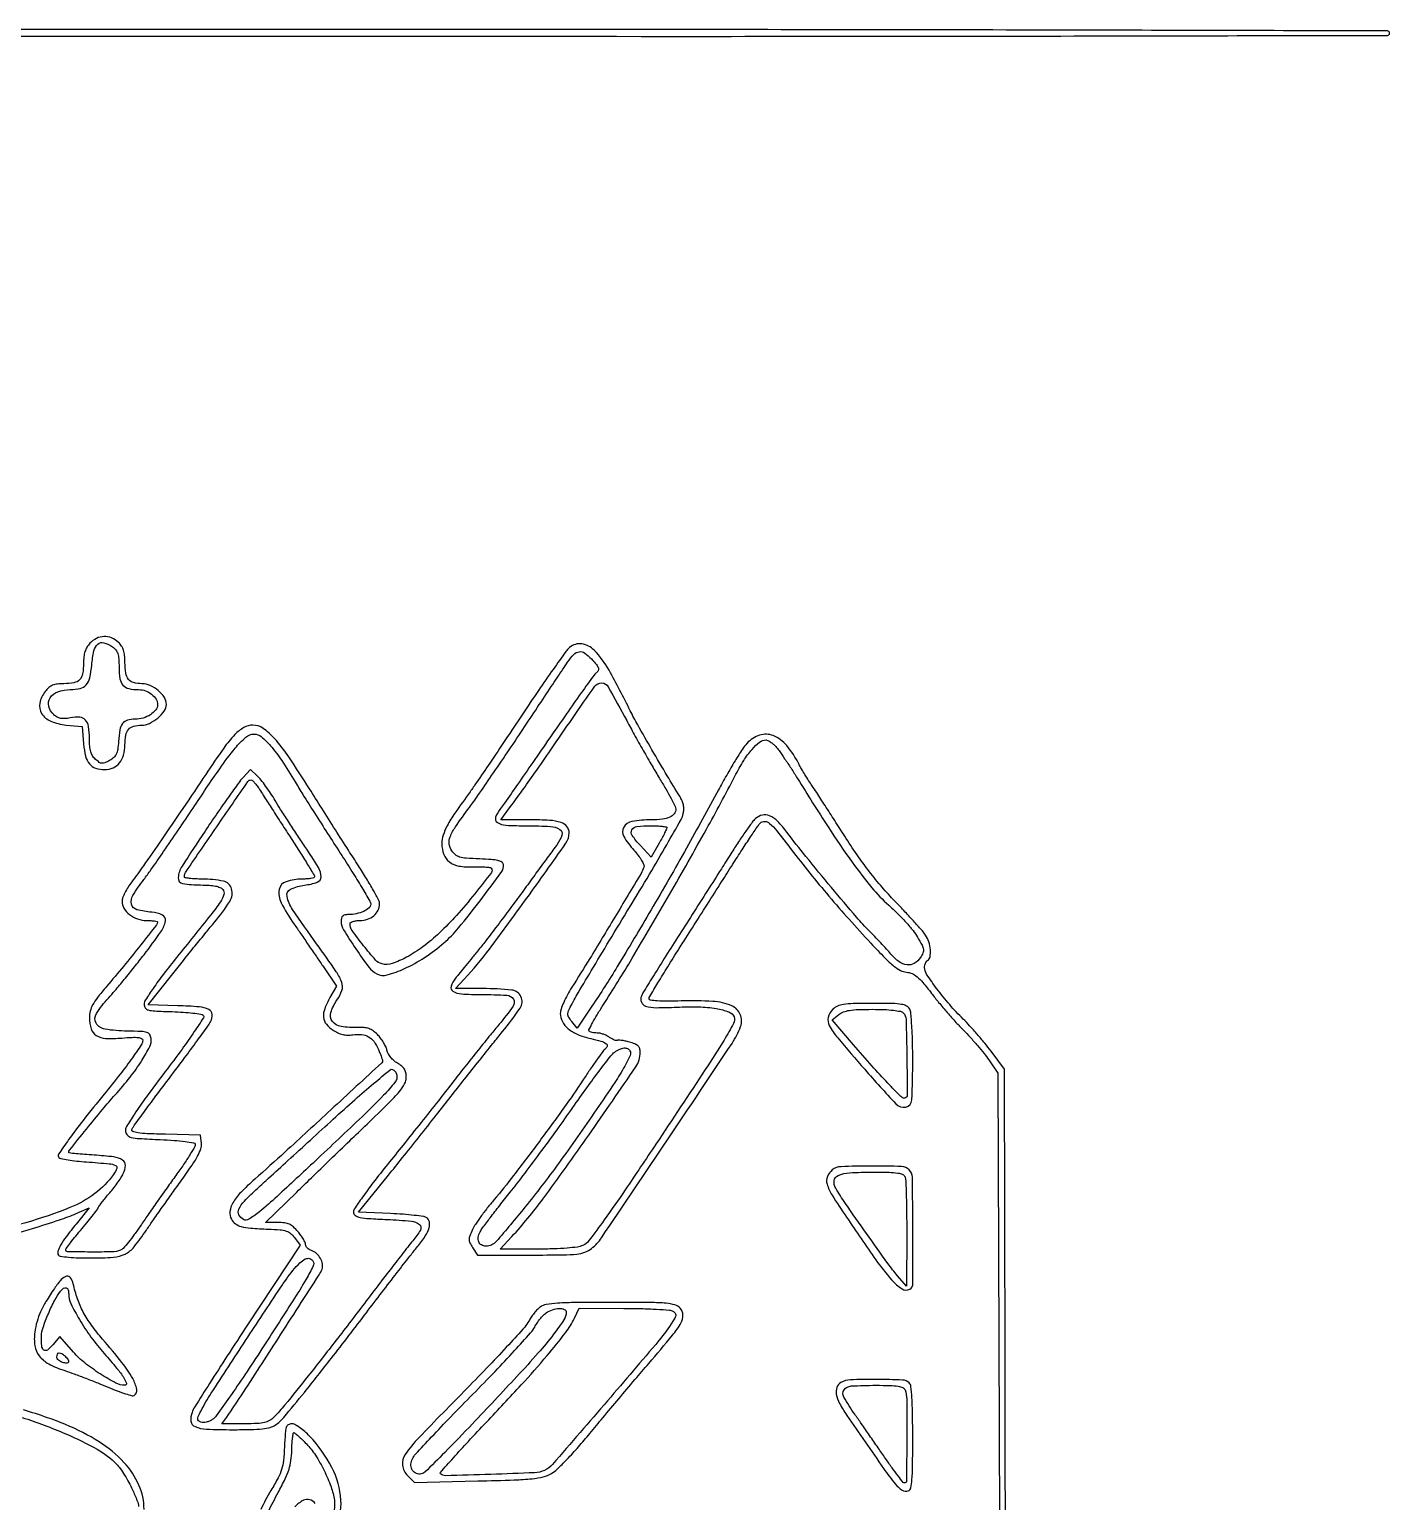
# Model space of a CAD drawing. Extents: x 0 to 1024, y 0 to 1024.
# Drawn here: x 564.7 to 1024, y 526.7 to 1024 of the extents above; entities that cross this region are included whole.
import ezdxf

# ---------------------------------------------------------------- set-up
doc = ezdxf.new("R2010")
doc.units = 0

msp = doc.modelspace()

# ---------------------------------------------------------------- linework, layer by layer
for points in [[(2.329706, 244.513711, 0.000093), (2.248059, 509.875941, -0.000084), (2.156855, 788.948513, -0.00058), (2.293716, 925.636064, -0.000053), (2.505649, 1019.07933, -0.22249), (3.352867, 1020.87789, -0.174469), (5.067172, 1021.498351, -0.000023), (117.988586, 1021.696798, -0.000443), (267.779424, 1021.820366, -0.000108), (514.354811, 1021.751946, 0.000093), (779.596796, 1021.670297, 0.00052), (921.871356, 1021.800978, 0.000027), (1023.256518, 1022.004976, 0.413609), (1024.000003, 1022.75, 0.413467), (1023.256725, 1023.495172, 0.000027), (921.35, 1023.74939, 0.000517), (778.383494, 1023.950484, 0.000093), (512, 1024), (0, 1024), (0, 512, 0.000093), (0.049516, 245.616506, 0.000517)], [(894.373475, 501.834957, -0.000412), (894.25084, 535.698205, -0.000282), (894.164901, 574.150916), (894, 672.801832), (889.43349, 678.876632, 0.010668), (887.333151, 681.549998, 0.006821), (884.78525, 684.569406, 0.006853), (882.206356, 687.461262, 0.012692), (880.02224, 689.725716, -0.019783), (875.473212, 694.577909, -0.018046), (871.174049, 699.921438, -0.013711), (867.698042, 704.852682, -0.147706), (867, 707.164071, -0.052599), (867.074155, 707.867035, -0.04861), (867.29375, 708.558882, -0.051984), (867.616803, 709.138648, -0.101593), (868, 709.5, 0.215047), (868.830908, 710.731424, 0.061306), (868.943038, 713.091316, 0.056485), (868.435718, 715.760443, 0.071409), (867.359407, 718.027494, 0.033198), (866.261425, 719.465232, 0.004092), (863.636612, 722.417451, 0.004823), (860.452329, 725.872849, 0.003969), (856.989875, 729.5, -0.015046), (852.638287, 734.265594, -0.013205), (848.381263, 739.492131, -0.012515), (844.185298, 745.221886, -0.010478), (840.017121, 751.5, 0.001052), (836.659386, 756.770386, 0.001161), (833.387466, 761.85625, 0.001078), (830.573447, 766.187602, 0.005943), (829.024508, 768.5, -0.008025), (827.850929, 770.267899, -0.005786), (826.596558, 772.275722, -0.005845), (825.44796, 774.213115, -0.012598), (824.619156, 775.736502, 0.053799), (820.443921, 782.101424, 0.125424), (815.88149, 785.450321, 0.175987), (811.30347, 785.611723, 0.130098), (807.006393, 782.845856, 0.041041), (805.498471, 780.895326, 0.006986), (802.993351, 776.91821, 0.007584), (800.18027, 772.149497, 0.006692), (797.390445, 767.095856, -0.005289), (786.625087, 747.464846, -0.004241), (774.635564, 726.55682, -0.004272), (763.252712, 707.467434, -0.011311), (754.689979, 694.074649), (749.7024, 686.649297), (747.873405, 688.908011, -0.031159), (746.830364, 690.374117, -0.143251), (746.55358, 691.368419, -0.10281), (746.809725, 692.524893, -0.01222), (747.951792, 694.905504, -0.015953), (749.352661, 697.447693, -0.000724), (754.442857, 705.99749, -0.00121), (760.523412, 716.121444, -0.000866), (767.370584, 727.415257, 0.002686), (774.127194, 738.651732, 0.003962), (779.926575, 748.593259, 0.001864), (784.758649, 757.10289, 0.074261), (785.523894, 759.108789, 0.049939), (785.697081, 760.589808, 0.05443), (785.563805, 762.032185, 0.051621), (785.111151, 763.47481, 0.038125), (784.332898, 764.957349, -0.005865), (780.095704, 771.90125, -0.003028), (774.951215, 780.679424, -0.002689), (770.156881, 789.078815, -0.013347), (767.614425, 793.884722, 0.011952), (760.445476, 807.527873, 0.064081), (755.468933, 814.272278, 0.16721), (751.277159, 816.432015, 0.215138), (747.157456, 815.25, 0.06131), (745.869203, 813.853504, 0.002149), (741.594952, 807.845312, 0.003967), (736.623488, 800.672934, 0.002761), (731.119814, 792.5, -0.000891), (725.504138, 784.093052, -0.001068), (720.186892, 776.2, -0.000915), (715.679487, 769.566026, -0.00709), (713.52376, 766.5, 0.005658), (708.43854, 759.311291, 0.026625), (705.791041, 755.003892, 0.047446), (704.445991, 751.849449, 0.077211), (704, 748.978533, 0.089919), (704.661643, 745.329182, 0.141735), (706.550374, 742.794036, 0.119887), (709.76998, 741.393692, 0.054533), (714.381804, 741.104295, -0.011566), (716.571018, 741.155002, -0.016248), (718.524139, 741.091569, -0.012484), (720.117657, 740.947882, -0.169214), (720.635871, 740.697462, -0.375341), (720.734195, 739.237806, -0.005697), (715.096465, 732.007678, -0.014172), (708.956238, 724.747421, -0.021448), (703.177492, 718.82645, -0.027357), (697.620556, 714.146253, -0.0372), (692.106615, 710.605006, -0.0422), (687.23065, 708.4731, -0.144426), (683.809794, 708.332891, -0.150538), (681.635198, 709.65045, -0.014075), (677.557956, 714.500171, -0.013889), (673.755476, 719.573796, -0.15507), (673, 721.95114, -0.264161), (673.229225, 722.354739, -0.058542), (673.982597, 722.691898, -0.046293), (675.063462, 722.923779, -0.029711), (676.345012, 723, 0.081903), (678.896147, 723.420711, 0.093063), (681.053193, 724.634283, 0.101536), (682.489243, 726.44557, 0.118267), (682.994427, 728.578741, 0.119141), (682.696991, 729.793828, 0.007019), (680.892354, 733.16688, 0.010277), (678.582812, 737.146333, 0.007373), (675.846261, 741.5, -0.001609), (672.445481, 746.774475, -0.000737), (668.041987, 753.675, -0.00073), (663.427527, 760.953133, -0.001008), (659.308545, 767.5, 0.008418), (652.303237, 778.276837, 0.033603), (647.473613, 784.494408, 0.058399), (643.633798, 787.90684, 0.15366), (640.160708, 789, 0.131184), (637.157162, 788.198169, 0.071711), (634.136629, 785.829954, 0.036793), (630.334857, 781.215481, 0.007273), (624.271076, 772.371718, -0.00178), (616.580463, 760.886769, -0.002228), (609.360486, 750.289355, -0.002283), (603.217624, 741.445433, -0.009084), (599.32622, 736.106198, 0.021637), (598.053056, 734.263916, 0.023289), (596.977077, 732.362147, 0.023645), (596.212621, 730.65502, 0.093709), (596, 729.530512, 0.136256), (596.66299, 727.142791, 0.091078), (598.551494, 725.004048, 0.082757), (601.272633, 723.515143, 0.084078), (604.314451, 723, -0.014108), (605.727383, 722.960125, -0.023156), (606.91737, 722.837444, -0.01951), (607.826818, 722.664376, -0.349167), (608, 722.446618, -0.168047), (607.693599, 721.560709, -0.000986), (602.231893, 714.637534, -0.004469), (596.488264, 707.518129, -0.004911), (590.793655, 700.724323, 0.009991), (587.692661, 696.947465, 0.041789), (586.072743, 694.496038, 0.066118), (585.272149, 692.421841, 0.059148), (585, 690.129311, 0.076074), (585.574078, 686.378019, 0.179594), (587.280667, 684.17507, 0.128741), (590.472631, 683.186944, 0.031955), (595.989937, 683.295937, -0.008207), (599.458039, 683.529436, -0.037012), (601.486773, 683.482403, -0.077637), (602.619854, 683.190503, -0.29942), (603, 682.612612, -0.147605), (602.510683, 680.991202, -0.00835), (599.506479, 676.627048, -0.011029), (595.393709, 671.122078, -0.00544), (589.938618, 664.300976, 0.004536), (582.836636, 655.453425, 0.012077), (577.980155, 648.973572, 0.007759), (574.582554, 644.044356, 0.357503), (574.695431, 642.904569, 0.151249), (575.357084, 642.555741, 0.00779), (577.767554, 642.143523, 0.011804), (580.692795, 641.76053, 0.008246), (584.006276, 641.461218, -0.003516), (591.718515, 640.838044, -0.085844), (593.789826, 640.289407, -0.38842), (594.223069, 639.26364, -0.069838), (593.174884, 637.254127, -0.077327), (586.817651, 630.757899, -0.065028), (578.414031, 626.035272, -0.025499), (563.570985, 620.932404, -0.002404), (526.5, 610.459468, 0.007352)], [(553.678428, 615.414462, 0.004773), (565.783797, 618.984027, 0.00572), (574.912309, 621.885335, 0.02145), (580.534885, 624.014954), (584.946414, 625.905956), (580.515074, 620.465466, 0.008612), (577.12535, 616.154235, 0.032311), (575.226787, 613.28454, 0.054158), (574.349777, 611.275899, 0.217599), (574.512773, 609.979333, 0.227362), (575.12071, 609.589579, 0.008186), (577.941916, 609.287679, 0.013606), (581.376692, 609.070917, 0.008954), (585.336511, 609, 0.016714), (593.102329, 609.259671, 0.098383), (597.018322, 610.313937, 0.108223), (600.057628, 612.745319, 0.022188), (604.165869, 618.308368, -0.004028), (606.269939, 621.385339, -0.001492), (609.279999, 625.684578, -0.001479), (612.592183, 630.356013, -0.001783), (615.732401, 634.724238, 0.006776), (619.408267, 639.946841, 0.02517), (621.509153, 643.377975, 0.040402), (622.609149, 645.852288, 0.113472), (622.818908, 647.724238), (622.5, 650.5), (610.655503, 650.782553, -0.004373), (604.535629, 650.982116, -0.025213), (601.310793, 651.278857, -0.056586), (599.630154, 651.717363, -0.413666), (599.324942, 652.404403, -0.065152), (599.830116, 653.336798, -0.001059), (603.338655, 658.161363, -0.002744), (607.466927, 663.748281, -0.001816), (612.266946, 670.12185, 0.001919), (617.116844, 676.564424, 0.002676), (621.403197, 682.368633, 0.001626), (624.968556, 687.284486, 0.034613), (625.9169, 688.813922, 0.137313), (626.454416, 691.300121, 0.270772), (625.369226, 692.924887, 0.093809), (622.057205, 693.827281, 0.012631), (614.820829, 694.216058), (604.830207, 694.5), (613.130422, 705, -0.001619), (616.731639, 709.525435, -0.001245), (620.691699, 714.443712, -0.001259), (624.417684, 719.024133, -0.002998), (627.215318, 722.404125, 0.032764), (632.386292, 729.468048, 0.214027), (633.005095, 733.714564, 0.279428), (630.262384, 736.263776, 0.051017), (623.065741, 737, -0.011612), (620.743417, 737.053942, -0.019387), (618.795824, 737.220312, -0.0142), (617.279629, 737.453161, -0.38027), (617.047702, 737.75, -0.134627), (617.687635, 739.611226, -0.000805), (627.996345, 754.665952, -0.000506), (638.531278, 769.964868, -0.246505), (639.55076, 770.5, -0.187557), (640.017384, 770.31858, -0.024207), (640.785537, 769.543294, -0.025545), (641.63916, 768.490483, -0.018729), (642.479331, 767.24313, 0.00351), (643.711157, 765.288464, 0.000474), (646.329866, 761.205576, 0.000546), (649.443168, 756.373282, 0.00046), (652.75, 751.263235, -0.002583), (655.91224, 746.330854, -0.004041), (658.576563, 742.05138, -0.001194), (660.847342, 738.31744, -0.136844), (661, 737.770105, -0.328141), (660.778819, 737.469373, -0.028838), (659.805688, 737.226218, -0.028984), (658.492758, 737.055579, -0.017825), (656.934259, 737, 0.079296), (651.395094, 736.115969, 0.273467), (649.090654, 733.490614, 0.167735), (649.749125, 729.008402, 0.031794), (654.071145, 721.82765, -0.000728), (656.349823, 718.524768, -0.000451), (659.016481, 714.639958, -0.000452), (661.642082, 710.800108, -0.000817), (663.785152, 707.648804), (668.428014, 700.797607), (666.214007, 696.950686, 0.041345), (664.444347, 693.187674, 0.113164), (664.061193, 690.292479, 0.144711), (664.99806, 687.955147, 0.085996), (667.25, 685.937489, 0.035212), (668.919351, 685.050043, 0.048146), (670.533593, 684.51151, 0.0502), (672.166543, 684.305541, 0.043479), (673.890587, 684.412131, -0.060952), (676.883323, 684.492642, -0.106306), (679.239454, 683.746536, -0.105401), (681.0938, 682.091989, -0.059187), (682.584658, 679.451627, -0.004591), (683.126868, 678.11969, -0.006455), (683.584243, 676.920981, -0.003985), (683.946698, 675.908035, -0.084111), (684, 675.593421, -0.20891), (683.724522, 674.962875, -0.000094), (666.502717, 659.021209, -0.001484), (651.074193, 644.82969, -0.004944), (640.820867, 635.638966, 0.01959), (636.081254, 631.133378, 0.061223), (633.426129, 627.635195, 0.102486), (632.451304, 624.719797, 0.153648), (632.945125, 622.102535, 0.112462), (634.279233, 620.567184, 0.092452), (636.241896, 619.626231, 0.047448), (639.460785, 619.080812, 0.009042), (645.397195, 618.754332, -0.010633), (649.354739, 618.524045, -0.05795), (651.456533, 618.108571, -0.096144), (652.888172, 617.321571, -0.059173), (654.214992, 615.920711), (656.135594, 613.341421), (638.393044, 586.420711, 0.001798), (631.520941, 575.911656, 0.002644), (625.56444, 566.623695, 0.001236), (620.555136, 558.677676, 0.049282), (619.636269, 556.830167, 0.124927), (619.291773, 553.834068, 0.26496), (620.662627, 552.03865, 0.090237), (624.483383, 551.181488, 0.010176), (633.399938, 551, 0.00582), (639.551222, 551.071607, 0.02107), (643.456976, 551.327469, 0.032941), (646.082222, 551.787324, 0.093205), (647.770045, 552.551487, 0.065308), (650.627705, 555.168364, 0.004516), (657.598964, 563.616844, 0.005429), (666.667423, 575.063257, 0.002344), (678.511379, 590.5, -0.000899), (683.771043, 597.396303, -0.000988), (688.893104, 604.059868, -0.00092), (693.293191, 609.739186, -0.005), (695.714312, 612.788914, 0.02345), (698.402389, 616.444046, 0.072563), (699.710568, 619.20596, 0.13356), (699.775504, 621.23923, 0.193036), (698.75, 622.690983, 0.111136), (697.825754, 623.031558, 0.005901), (694.690657, 623.409226, 0.009033), (690.919829, 623.749595, 0.006437), (686.68628, 624), (675.872561, 624.5), (685.989181, 637, 0.00151), (690.648977, 642.793278, 0.00082), (696.34328, 649.940625, 0.000816), (702.112952, 657.231394, 0.001293), (707.03086, 663.5, -0.0012), (711.691673, 669.443179, -0.001006), (716.662532, 675.724456, -0.001014), (721.228095, 681.445933, -0.002793), (724.477959, 685.455594, 0.02393), (730.405417, 693.43591, 0.260001), (730.723036, 697.288162, 0.267188), (727.621899, 699.512146, 0.024997), (717.869575, 700), (708.607666, 700), (711.607744, 703.25, 0.024615), (720.044665, 713.343995, 0.006229), (732.724016, 730.569338, 0.002131), (745.885954, 749.091076, 0.154604), (747, 752.607867, 0.172969), (746.240862, 754.73665, 0.143657), (744.245722, 756.102589, 0.065475), (740.419223, 756.815568, 0.013364), (733.519935, 757), (723.908387, 757), (727.204193, 761.460778, 0.003929), (730.98633, 766.66486, 0.002455), (735.337492, 772.815533, 0.001853), (740.78075, 780.652337, 0.000771), (748.07344, 791.270344, -0.005323), (755.663711, 802.108863, -0.25254), (757.988545, 803.244769, -0.260038), (760.173103, 801.908226, -0.005611), (766.41334, 790.531709, 0.003938), (768.951395, 785.86765, 0.002509), (771.973702, 780.480335, 0.00252), (774.991057, 775.226413, 0.004685), (777.499247, 771.001241, -0.00575), (779.606745, 767.433767, -0.00826), (781.384154, 764.222905, -0.004904), (782.801292, 761.495815, -0.117901), (783, 760.66484, -0.160651), (782.462859, 759.036225, -0.129797), (781.018159, 757.878703, -0.077617), (778.50123, 757.202646, -0.026878), (774.734259, 757, 0.040142), (768.195605, 756.474204, 0.226415), (765.395029, 754.53427, 0.268228), (765.408897, 751.416703, 0.052809), (768.857195, 746.727657, -0.021451), (770.329466, 744.968006, -0.030928), (771.461738, 743.284148, -0.032817), (772.181549, 741.847709, -0.182168), (772.214235, 741, -0.054182), (771.261854, 738.923935, -0.00048), (762.382078, 724.087344, -0.001885), (753.945859, 710.141982, -0.005241), (747.880078, 700.430282, 0.018433), (746.394849, 697.906527, 0.019901), (745.139773, 695.342859, 0.019866), (744.243598, 693.071082, 0.084202), (744, 691.634827, 0.122924), (744.694677, 688.85189, 0.097685), (746.658019, 686.443734, 0.07597), (749.877037, 684.512399, 0.042323), (754.25, 683.139735, -0.016403), (757.735958, 682.240834, -0.088314), (759.482807, 681.372444, -0.31118), (759.787542, 680.482549, -0.188119), (759.089427, 679.555269, 0.096488), (758.540382, 679.047914, 0.003094), (756.761263, 676.588605, 0.005869), (754.70648, 673.638286, 0.004029), (752.442438, 670.246252, -0.009931), (745.981977, 660.810186, -0.004464), (737.143888, 648.666688, -0.004402), (728.227854, 636.861825, -0.011962), (721.641196, 628.710017, 0.009965), (719.357228, 625.906294, 0.009706), (717.166108, 622.989365, 0.009647), (715.341128, 620.3533, 0.035336), (714.340203, 618.587224, 0.017105), (713.418162, 616.470212, 0.095557), (713.190362, 615.259774, 0.114782), (713.451985, 614.157718, 0.029607), (714.367412, 612.562011), (716.046106, 610), (733.888194, 610, 0.002388), (744.974828, 610.052955, 0.02438), (749.561564, 610.320675, 0.061424), (752.297995, 610.960656, 0.078682), (754.553506, 612.220748, 0.077831), (757.919617, 615.841778, 0.00061), (780.157491, 648.885687, 0.00079), (801.980943, 681.510732, 0.058478), (804.876104, 687.193984, 0.190483), (804.785739, 691.277887, 0.193686), (801.927511, 694.160133, 0.087184), (795.510746, 695.683025, 0.022482), (784.829975, 695.833995, -0.006399), (780.058696, 695.747978, -0.018032), (776.724653, 695.850802, -0.017145), (774.412064, 696.085587, -0.375403), (773.998768, 696.559593, -0.133714), (774.203797, 697.30912, -0.001409), (776.982499, 701.990425, -0.004366), (780.262278, 707.373276, -0.002809), (784.154421, 713.559593, 0.000144), (788.620567, 720.575004, 0.000101), (793.653572, 728.48938, 0.000101), (798.475674, 736.078879, 0.000211), (802.232557, 742, -0.002515), (805.367764, 746.891343, -0.003483), (808.231611, 751.243516, -0.002184), (810.679515, 754.873319, -0.043145), (811.527948, 755.914097, -0.220771), (813.009628, 756.482069, -0.160364), (814.668624, 755.80683, -0.048407), (817.097307, 753.299648, -0.005402), (821.991613, 747.018767, 0.006446), (828.25392, 739.016864, 0.00655), (834.687922, 731.221794, 0.006376), (841.487273, 723.40479, 0.005444), (848.847752, 715.336049, 0.00634), (853.620542, 710.345462, 0.02811), (856.621853, 707.611499, 0.049617), (858.874747, 706.124309, 0.1018), (860.897737, 705.539511, -0.082916), (862.756979, 705.076715, -0.073578), (864.451597, 704.022981, -0.043435), (866.409904, 702.046525, -0.010141), (869.32404, 698.395983, 0.009351), (871.743678, 695.355061, 0.005976), (874.663013, 691.908472, 0.006003), (877.606151, 688.59796, 0.011133), (880.085476, 685.994561, -0.010662), (882.411795, 683.556426, -0.008008), (884.869857, 680.77967, -0.008104), (887.099119, 678.09163, -0.018382), (888.674717, 675.972783), (891.78204, 671.456443), (892.49099, 459.884558, -0.000345)], [(603.440861, 524.083435, 0.108561), (601.734012, 532.264487, 0.08124), (596.641479, 539.968532, 0.066489), (588.281127, 546.894067, 0.0412), (576.934451, 552.753337, 0.01557), (570.8934, 555.049156, 0.00682), (562.757266, 557.730962, 0.003796)], [(562.293998, 555.128015, -0.020694), (577.064243, 549.586783, -0.027628), (587.612736, 544.419043, -0.074444), (594.193464, 539.318098, -0.037172), (595.410402, 537.839046, -0.014592), (596.869441, 535.636129, -0.014349), (598.315, 533.152537, -0.017366), (599.520862, 530.741063, -0.010625), (601.142845, 526.98573, -0.075431), (601.605191, 525.062187, -0.085898)], [(668.137441, 517.783444, 0.129384), (669.932699, 527.211576, 0.101431), (666.867177, 538.230359, 0.072036), (659.421417, 548.718786, 0.023188), (657.708381, 550.357622, 0.027087), (655.934168, 551.742393, 0.027634), (654.332678, 552.731605, 0.125164), (653.277302, 553, 0.14817), (652.150993, 552.658736, 0.171795), (651.483127, 551.765693, 0.05815), (651.122578, 549.846366, 0.005947), (650.855885, 545.223414, -0.014959), (650.504675, 540.589583, -0.048617), (649.885075, 537.575146, -0.047205), (648.685221, 534.690837, -0.013514), (646.295156, 530.473414, 0.027001), (642.864275, 524.019759, 0.074869)], [(645.379135, 523.261951, -0.009922), (648.728694, 529.779084, 0.010756), (651.104577, 534.420798, 0.03481), (652.39454, 537.631954, 0.044518), (653.056002, 540.543261, 0.02787), (653.330937, 544.029084, -0.008838), (653.424073, 546.3184, -0.014601), (653.593246, 548.246043, -0.008257), (653.801917, 549.802761, -0.370998), (654.031152, 550, -0.1776), (654.380246, 549.871963, -0.006044), (655.501126, 548.898438, -0.010705), (656.805063, 547.686969, -0.007189), (658.24479, 546.25, -0.050378), (661.285363, 542.422423, -0.027691), (664.236417, 537.211288, -0.02772), (666.57557, 531.747001, -0.053982), (667.707144, 527.146735, -0.07168), (667.675427, 523.904361, -0.041034)], [(661.230423, 526.067944, 0.153475), (659.346463, 527.355663, 0.199173), (657.285124, 527.152594, 0.075797), (654.400194, 524.9925, 0.024406)]]:
    msp.add_lwpolyline(points, format="xyb")
for points in [[(585.174314, 816.685549, 0.053823), (584.170841, 815.356315, 0.057469), (583.500179, 813.871658, 0.049814), (583.122226, 812.097827, 0.027604), (583, 809.885549, -0.041738), (582.704106, 806.347051, -0.150993), (581.699066, 804.351604, -0.156546), (579.768731, 803.312228, -0.045871), (576.37258, 803, 0.027723), (574.138309, 802.876023, 0.071436), (572.577286, 802.471613, 0.081823), (571.31935, 801.68399, 0.045429), (570.07258, 800.365141, 0.114916), (568.243895, 796.457355, 0.193902), (568.861939, 792.94523, 0.157318), (571.956239, 790.331117, 0.072463), (577.130009, 789.039071), (582.5, 788.5), (583.019628, 782.655037, 0.038361), (583.71679, 778.477342, 0.112951), (585.020313, 775.891913, 0.143204), (587.106393, 774.481867, 0.077634), (590.19113, 774, 0.103139), (592.995193, 774.584633, 0.118721), (595.170818, 776.229769, 0.10503), (596.536528, 778.86765, 0.06721), (597, 782.3, -0.041817), (597.274998, 785.582373, -0.13222), (598.187017, 787.570537, -0.155514), (599.868896, 788.646763, -0.065263), (602.563636, 789, 0.110421), (605.264412, 789.603806, 0.063092), (608.098555, 791.404127, 0.064895), (610.283901, 793.753453, 0.156162), (611, 795.990341, 0.145701), (610.305839, 798.321916, 0.072101), (608.24454, 800.659447, 0.069498), (605.492669, 802.405447, 0.107059), (602.747749, 803, -0.062826), (599.898645, 803.359412, -0.162271), (598.178649, 804.468463, -0.133042), (597.265796, 806.558352, -0.036839), (597, 810.161045, 0.023119), (596.888327, 812.574926, 0.054784), (596.528015, 814.335044, 0.068584), (595.860083, 815.723677, 0.058939), (594.811439, 816.961045, 0.090919), (592.494066, 818.442112, 0.104358), (589.91345, 818.910062, 0.104903), (587.374256, 818.295076, 0.092751)], [(592.777494, 815.443296, -0.070105), (593.908691, 814.387377, -0.093), (594.575299, 813.150623, -0.061464), (594.907949, 811.383986, -0.015837), (595, 808.47848, 0.040028), (595.303582, 804.692392, 0.141807), (596.335019, 802.511451, 0.158978), (598.290375, 801.360555, 0.05422), (601.605518, 801, -0.088364), (603.902674, 800.590832, -0.080309), (606.003308, 799.408049, -0.087224), (607.483687, 797.732723, -0.138295), (608, 795.901716, -0.167676), (607.392158, 794.140131, -0.083556), (605.627409, 792.53022, -0.072339), (603.131742, 791.3905, -0.071111), (600.399938, 791, 0.071813), (597.814971, 790.626806, 0.162259), (596.211566, 789.509792, 0.116334), (595.28024, 787.361003, 0.028486), (594.813964, 783.506943, -0.019105), (594.53873, 780.808534, -0.073997), (594.063005, 779.200146, -0.10152), (593.226954, 778.071718, -0.055316), (591.818338, 777.065501, -0.02389), (590.206656, 776.262997, -0.123754), (589.233404, 776.097972, -0.134773), (588.34069, 776.420025, -0.030361), (587.068338, 777.438155, -0.067738), (586.06895, 778.624762, -0.070368), (585.438612, 780.020535, -0.051888), (585.101534, 781.872932, -0.019081), (585, 784.532543, 0.036455), (584.705824, 788.561983, 0.152786), (583.663987, 790.724375, 0.190959), (581.734751, 791.635485, 0.062402), (578.535809, 791.44074, -0.028966), (576.682171, 791.203055, -0.065998), (575.276657, 791.290577, -0.07847), (574.097219, 791.721925, -0.057145), (572.960006, 792.536194, -0.145184), (571.243357, 795.355835, -0.213346), (571.704088, 798.177324, -0.162128), (574.364528, 800.272462, -0.086621), (578.532543, 801, 0.058348), (581.873677, 801.391228, 0.156024), (583.902641, 802.614848, 0.125519), (585.105028, 804.988758, 0.032015), (585.776463, 809.283179, -0.030878), (586.519585, 814.107881, -0.160006), (587.869427, 816.401781, -0.258568), (589.885258, 816.843127, -0.080297)], [(754.547749, 811.353977, -0.018248), (756.201984, 809.432963, -0.095308), (756.84919, 808.202994, -0.200966), (756.755551, 807.290892, -0.130297), (756.016198, 806.510011, 0.098912), (755.375288, 805.912036, 0.000698), (751.036167, 799.852802, 0.002654), (746.107143, 792.871408, 0.001692), (740.444412, 784.700994, -0.000673), (734.705825, 776.384976, -0.000931), (729.535006, 768.942917, -0.000577), (725.164745, 762.693354, -0.011652), (723.791262, 760.828084, 0.077349), (722.156151, 757.860597, 0.350403), (722.743874, 756.115416, 0.130556), (725.609512, 755.190373, 0.013151), (732.84617, 755, -0.013516), (740.661352, 754.788705, -0.126519), (743.84527, 753.783675, -0.34134), (744.550897, 751.882872, -0.083939), (742.938642, 748.708188, 0.001383), (741.506134, 746.762432, 0.000182), (738.479008, 742.623655, 0.000211), (734.892926, 737.712555, 0.000177), (731.092927, 732.5, -0.002537), (727.059472, 727.021706, -0.002193), (722.771024, 721.311014, -0.002207), (718.83849, 716.169138, -0.006427), (716.061431, 712.665153, 0.000116), (713.793862, 709.877047, 0.000125), (711.579378, 707.151528, 0.000118), (709.67775, 704.80874, 0.000589), (708.613047, 703.493237, 0.089388), (707.133446, 700.790853, 0.345866), (707.73441, 699.109846, 0.126427), (710.58237, 698.197694, 0.014611), (717.34617, 698, -0.013388), (725.905932, 697.770765, -0.248972), (728.148024, 696.421999, -0.299843), (728.04824, 694.01437, -0.017888), (723.36792, 687.981585, 0.004025), (720.434981, 684.41009, 0.00142), (716.286201, 679.244351, 0.001409), (711.758766, 673.54135, 0.001654), (707.5, 668.108771, -0.001583), (702.823137, 662.141124, -0.000828), (696.964474, 654.739325, -0.000824), (690.931556, 647.168913, -0.001263), (685.676932, 640.631309, 0.005708), (680.84015, 634.502768, 0.01128), (677.167886, 629.50991, 0.007274), (674.435537, 625.490666, 0.195218), (674.187756, 624.248671, 0.218652), (674.859014, 623.306817, 0.081391), (676.417921, 622.722446, 0.033047), (679.367127, 622.336411, 0.004643), (685.5, 622, -0.010639), (693.721962, 621.45003, -0.150664), (696.42122, 620.349475, -0.365503), (696.773395, 618.454311, -0.048208), (694.233651, 614.847026, 0.011539), (692.473129, 612.699579, 0.001168), (688.418669, 607.489439, 0.001463), (683.619366, 601.254724, 0.001165), (678.47608, 594.5, -0.002398), (668.244679, 581.131528, -0.003244), (658.861076, 569.153272, -0.002727), (650.994997, 559.35544, -0.024435), (647.315166, 555.25, -0.063511), (645.797659, 554.061764, -0.078609), (644.133189, 553.395885, -0.046577), (641.733779, 553.080797, -0.009372), (637.423482, 553), (629.756056, 553), (631.343829, 555.25, 0.009818), (636.206365, 562.436077, 0.000761), (648.817405, 581.950424, 0.000187), (662.557797, 603.30107, 0.051308), (663.533903, 605.227755, 0.136273), (663.69901, 606.950817, 0.08461), (663.009019, 608.875857, 0.081151), (661.679286, 610.537382, 0.107053), (660.001061, 611.499663, -0.057543), (659.235856, 611.843487, -0.061484), (658.587812, 612.346503, -0.069071), (658.1481, 612.924921, -0.128722), (658, 613.490662, 0.109835), (657.841136, 614.20513, 0.022761), (657.239512, 615.352046, 0.022893), (656.402158, 616.645892, 0.019837), (655.411106, 617.923275, 0.033302), (653.889062, 619.505271, 0.077399), (652.519417, 620.409761, 0.075796), (650.921484, 620.865531, 0.030924), (648.661106, 621.012019), (644.5, 621.024038), (655, 631.269232, -0.000819), (659.965234, 636.098113, -0.000401), (666.307812, 642.236457, -0.000398), (672.910979, 648.606594, -0.000578), (678.75, 654.217598, 0.003667), (686.115052, 661.383108, 0.023409), (689.647592, 665.213358, 0.048502), (691.437091, 667.822067, 0.126752), (692, 670.006896, 0.048698), (691.844659, 671.598064, 0.090501), (691.371091, 672.800631, 0.085021), (690.4796, 673.80629, 0.038941), (689.02605, 674.79651, -0.049191), (687.815129, 675.65823, -0.042804), (686.732758, 676.777915, -0.044545), (685.905566, 678.003074, -0.072149), (685.462612, 679.177075, 0.055144), (685.051475, 680.389572, 0.026783), (684.279592, 681.834453, 0.026183), (683.305616, 683.268687, 0.034136), (682.263101, 684.464172, 0.038215), (680.762036, 685.751786, 0.071728), (679.354086, 686.501688, 0.067835), (677.738567, 686.847253, 0.030963), (675.576539, 686.876137, -0.050245), (669.966111, 687.16735, -0.194339), (667.028171, 688.91313, -0.243252), (666.506856, 691.887452, -0.075716), (668.56185, 696.08925, 0.06979), (670.233507, 699.40755, 0.169788), (670.209006, 702.110638, 0.065006), (668.353731, 705.715902, 0.004421), (661.700499, 715.155983, -0.006406), (653.607256, 726.736655, -0.099162), (651.728246, 731.187525, -0.346571), (652.94724, 733.614612, -0.080455), (657.650215, 734.954536, 0.055919), (661.934819, 735.95193, 0.315269), (663.22487, 737.76067, 0.140359), (662.365838, 740.862712, 0.011482), (657.764328, 748.010009, -0.002904), (655.042053, 752.083146, -0.002366), (652.17292, 756.475523, -0.002389), (649.56922, 760.545563, -0.006244), (647.748825, 763.502409, 0.011335), (646.197795, 765.965204, 0.010727), (644.508849, 768.401616, 0.010744), (642.922001, 770.492936, 0.036522), (641.764361, 771.751646), (639.372721, 773.998475), (636.827214, 771.249237, 0.029659), (635.328834, 769.425002, 0.002937), (632.022748, 764.81809, 0.003695), (628.151897, 759.270309, 0.002924), (624.046127, 753.216601, 0.005376), (616.273328, 741.336207, 0.121578), (614.970457, 737.490373, 0.38735), (616.470051, 735.535813, 0.044342), (622.5, 735, -0.014379), (625.446804, 734.915241, -0.03595), (627.580404, 734.637647, -0.050838), (629.088972, 734.166298, -0.118968), (630.030044, 733.463799, -0.248512), (630.383425, 731.769048, -0.078921), (629.25041, 729.356755, -0.01932), (625.94399, 724.871607, -0.000962), (614.5, 710.598044, 0.00642), (610.027359, 704.893013, 0.011577), (606.532576, 700.088763, 0.008656), (603.934115, 696.194752, 0.14376), (603.5, 694.716098, 0.148034), (603.87627, 693.473054, 0.183183), (604.853451, 692.774576, 0.052929), (607.031846, 692.439825, 0.004024), (612.990711, 692.209289, -0.008861), (616.694584, 692.030094, -0.012702), (619.967613, 691.729887, -0.008562), (622.660423, 691.3669, -0.159913), (623.414485, 690.985515, -0.35341), (623.504586, 690.138516, -0.004758), (620.417327, 685.456605, -0.009902), (616.290477, 679.580497, -0.004362), (610.612045, 671.966538, 0.003946), (604.276565, 663.486315, 0.012237), (600.189481, 657.629488, 0.011845), (597.531346, 653.400108, 0.171346), (597.188271, 651.690311, 0.165134), (597.814312, 650.453847, 0.138212), (599.111178, 649.745177, 0.041987), (601.8118, 649.360453, 0.003456), (608.919601, 649, -0.007471), (613.611429, 648.724286, -0.014968), (617.304515, 648.340415, -0.010362), (620.140601, 647.899512, -0.275827), (620.696839, 647.418286, -0.215281), (620.619504, 646.682931, -0.006049), (618.940278, 643.887704, -0.011335), (616.810184, 640.60605, -0.007424), (614.214841, 636.918286, 0.002312), (611.221617, 632.75622, 0.001607), (607.877029, 628.027833, 0.00162), (604.69564, 623.468034, 0.003345), (602.243903, 619.878593, -0.010147), (600.159081, 616.913745, -0.013497), (598.138732, 614.311325, -0.010769), (596.365463, 612.242709, -0.119103), (595.474512, 611.628593, -0.086032), (592.675675, 611.076477, -0.007425), (585.368039, 611.016014, -0.003252), (577.622903, 611.117323, -0.413887), (577.013853, 611.75, -0.155871), (577.180396, 612.23986, -0.003779), (578.635192, 614.175422, -0.00788), (580.410461, 616.426118, -0.005234), (582.513853, 618.953565, 0.00439), (584.616466, 621.471419, 0.006739), (586.388444, 623.691987, 0.002744), (587.862282, 625.61255, 0.163703), (588, 626.021912, -0.158928), (588.125935, 626.408107, -0.006317), (589.026425, 627.609835, -0.0106), (590.155374, 629.014779, -0.007242), (591.494214, 630.564298, 0.014737), (592.939102, 632.288116, 0.011881), (594.391082, 634.220607, 0.012057), (595.64704, 636.070327, 0.029958), (596.449122, 637.495951, 0.105074), (597.140625, 640.283014, 0.265692), (596.200137, 642.065245, 0.111224), (593.229694, 643.13043, 0.015118), (586.61052, 643.744723, -0.003593), (583.30893, 643.974531, -0.005966), (580.52934, 644.221477, -0.001429), (578.128317, 644.470631, -0.383423), (578, 644.613362, -0.170173), (578.299429, 645.467661, -0.000883), (583.965214, 652.531661, -0.004398), (589.407919, 659.172607, -0.009793), (593.692461, 664.107842, 0.016883), (598.725724, 670.074309, 0.02493), (602.689086, 675.659546, 0.025448), (605.378603, 680.39621, 0.152718), (605.831424, 683.159398, 0.107158), (605.345817, 684.472722, 0.178477), (604.417986, 685.177912, 0.064353), (602.547855, 685.495339, 0.005677), (597.745812, 685.631031, -0.033977), (590.267618, 686.266888, -0.229183), (587.289742, 688.318777, -0.277828), (587.372038, 691.595526, -0.046213), (591.401186, 696.792841, 0.012165), (593.604178, 699.266979, 0.003908), (596.754124, 703.042249, 0.003896), (600.195299, 707.29993, 0.004352), (603.443563, 711.45737, 0.010549), (609.139847, 719.213752, 0.109145), (610.656147, 722.851594, 0.336579), (609.633183, 724.856242, 0.09493), (606.019619, 725.818755, -0.048064), (601.032725, 726.659801, -0.274252), (599.233427, 728.506778, -0.198708), (599.700986, 731.492737, -0.026926), (603.361156, 736.825956, 0.010999), (605.777155, 740.116616, 0.002052), (610.050715, 746.267625, 0.002197), (614.985785, 753.501192, 0.002006), (620.009947, 761, -0.003966), (628.987858, 774.287047, -0.021815), (634.191633, 781.192592, -0.039942), (637.825915, 784.946231, -0.182411), (640.618244, 786, -0.177635), (643.020619, 785.1187, -0.039903), (646.160889, 781.99365, -0.030123), (649.930777, 777.01225, -0.012255), (654.471184, 769.819789, 0.004947), (657.068577, 765.568872, 0.001594), (661.001485, 759.317524, 0.001589), (665.421318, 752.39044, 0.001781), (669.721184, 745.750505, -0.004135), (673.660261, 739.604477, -0.006235), (676.980598, 734.179381, -0.002762), (679.719646, 729.517672, -0.132187), (680, 728.475754, -0.22274), (679.421069, 727.240662, -0.065962), (677.609049, 726.098513, -0.056187), (675.11895, 725.277669, -0.051588), (672.4349, 725, 0.047792), (671.238191, 724.885353, 0.142779), (670.513927, 724.513192, 0.149824), (670.123406, 723.823244, 0.054459), (670, 722.693588, 0.138218), (670.80166, 719.848998, 0.011789), (674.953014, 713.414414, 0.013196), (679.395351, 707.230316, 0.107935), (682.024025, 704.987142, 0.193118), (685.521256, 704.601389, 0.040044), (691.443735, 706.774842, 0.037778), (698.176495, 710.51694, 0.03216), (704.662603, 715.418166, 0.042233), (709.645535, 720.506081, 0.010358), (716.926517, 729.699264, 0.004566), (724.236545, 739.517487, 0.207756), (724.778369, 741.927121, 0.212181), (724.229819, 742.717577, 0.079702), (722.953417, 743.237631, 0.039248), (720.702232, 743.576431, 0.008303), (716.734593, 743.792146, -0.008129), (712.191453, 744.037564, -0.054792), (709.975509, 744.440108, -0.104806), (708.565605, 745.206725, -0.071091), (707.353587, 746.58311, -0.114271), (706.488418, 748.935087, -0.128569), (706.802052, 751.319142, -0.055251), (708.603999, 754.64181, -0.0072), (713.302726, 761.199668, 0.007215), (716.177493, 765.212137, 0.001743), (720.815395, 771.936777, 0.001788), (726.082584, 779.690445, 0.001776), (731.306772, 787.5, -0.000139), (736.321769, 795.050187, -0.000177), (740.957833, 802.020313, -0.000138), (744.849944, 807.86394, -0.001456), (746.450171, 810.25, -0.042067), (748.569827, 812.883262, -0.169974), (750.378801, 813.807237, -0.188443), (752.249513, 813.355347, -0.053513)], [(816.738989, 781.75, -0.031736), (817.854714, 780.38299, -0.005586), (819.754642, 777.664062, -0.006034), (821.911607, 774.419221, -0.005392), (824.073493, 771, 0.005233), (834.42386, 754.618393, 0.01249), (842.53539, 742.734768, 0.016554), (849.20816, 734.083964, 0.03855), (854.885576, 728.195952, -0.014681), (857.793088, 725.455081, -0.012937), (860.663474, 722.432989, -0.013109), (863.109925, 719.572675, -0.037833), (864.593979, 717.429849, -0.010862), (866.144807, 714.646691, -0.086574), (866.597297, 713.252979, -0.138361), (866.43868, 712.074267, -0.042851), (865.581406, 710.483897, -0.114251), (863.533466, 708.524756, -0.164706), (861.100943, 708.008203, -0.128947), (858.402074, 709.066551, -0.059076), (855.610028, 711.658299, 0.007533), (854.125648, 713.351979, 0.003805), (852.206643, 715.443911, 0.003777), (850.191194, 717.575178, 0.00561), (848.391309, 719.408299, -0.020174), (844.035586, 724.110861, -0.002898), (835.581208, 734.128149, -0.003558), (826.926515, 744.655623, -0.007888), (820.513842, 752.830438, 0.030986), (817.321973, 756.533755, 0.097726), (814.634003, 758.383171, 0.15815), (812.218324, 758.611197, 0.129715), (809.904874, 757.413912, 0.050114), (808.790522, 756.181389, 0.005907), (806.630351, 753.175493, 0.007023), (804.147757, 749.525346, 0.005701), (801.586485, 745.545391, -0.001043), (798.376245, 740.453387, -0.000358), (793.706229, 733.091708, -0.000356), (788.542581, 724.977496, -0.000411), (783.612298, 717.256168, 0.00141), (779.09786, 710.154871, 0.002111), (775.198911, 703.925284, 0.000864), (771.890168, 698.568073, 0.046318), (771.359107, 697.493433, 0.191343), (771.383307, 695.426527, 0.222326), (772.819016, 694.106519, 0.076402), (776.36169, 693.558793, 0.012676), (783.281701, 693.728119, -0.018722), (790.713264, 693.820083, -0.035532), (796.666746, 693.246189, -0.043568), (800.933462, 692.137548, -0.219186), (802.65375, 690.459929, -0.217986), (802.514705, 688.250471, -0.014566), (799.276145, 682.610368, -0.008206), (792.967725, 672.698145, -0.000696), (776.29271, 647.499097, -0.002233), (765.935193, 632.044428, -0.00721), (758.859442, 621.905921, -0.005924), (753.66663, 614.866834, -0.124597), (751.647364, 613.249097, -0.072684), (749.79494, 612.711582, -0.01399), (746.312063, 612.329302, -0.013033), (741.808677, 612.080101, -0.007304), (736.325587, 612), (723.74528, 612), (727.657527, 616.25, 0.026962), (738.111352, 628.912776, 0.006906), (753.602961, 650.502391, 0.002633), (769.494473, 673.565833, 0.15064), (771, 678.449545, 0.071418), (770.815657, 679.733553, 0.133414), (770.270276, 680.622194, 0.095944), (769.208397, 681.293546, 0.025776), (767.306229, 681.925891, 0.013112), (765.859211, 682.284879, 0.019235), (764.568961, 682.517653, 0.015011), (763.516388, 682.633913, 0.219786), (763.174867, 682.508201, -0.262323), (762.879919, 682.425836, -0.036277), (762.251545, 682.629407, -0.033876), (761.479109, 683.005917, -0.02244), (760.646132, 683.535305, 0.040044), (759.690982, 684.096186, 0.028888), (758.549206, 684.569746, 0.029378), (757.403577, 684.895043, 0.054535), (756.44416, 685, -0.025383), (755.592991, 685.043239, -0.028235), (754.780766, 685.172623, -0.029245), (754.109142, 685.360597, -0.113997), (753.745681, 685.587652, -0.323078), (753.668006, 686.06771, -0.006375), (754.874481, 688.400371, -0.012661), (756.441184, 691.166163, -0.007838), (758.413618, 694.337652, 0.008705), (768.288976, 710.27787, 0.003793), (780.869437, 731.766241, 0.003813), (793.335168, 753.821472, 0.007262), (802.964551, 771.775516, -0.019318), (805.928694, 776.996018, -0.038629), (808.731848, 780.822515, -0.050409), (811.289804, 783.256632, -0.166479), (813.460545, 784, -0.120413), (814.055561, 783.854596, -0.030541), (814.914804, 783.339062, -0.029353), (815.852325, 782.611205, -0.025997)], [(780, 754.39738, -0.111872), (779.908833, 753.995015, -0.004162), (779.223251, 752.589976, -0.007365), (778.368872, 750.936818, -0.005092), (777.355747, 749.090749), (774.711494, 744.38674), (770.934534, 748.435839, -0.036175), (768.274089, 751.737103, -0.28698), (768.185885, 753.609901, -0.241546), (769.888288, 754.737238, -0.02773), (774.622445, 755, -0.010516), (776.684231, 754.95663, -0.017385), (778.420343, 754.82298, -0.011511), (779.795711, 754.636706, -0.368761)], [(836, 693, 0.137622), (834.476994, 690.289158, 0.183919), (834.826899, 687.514047, 0.053504), (837.662872, 683.333852, 0.003862), (846.791203, 672.729424, 0.007543), (857.281717, 661.090356, 0.261558), (860.666719, 660.00413, 0.344286), (862.704207, 662.391427, 0.010839), (863, 676.034357, 0.006144), (862.926108, 682.047402, 0.009033), (862.700828, 687.327361, 0.006366), (862.381946, 691.661684, 0.101654), (861.964816, 693.065741, 0.146512), (860.921876, 694.115056, 0.086204), (859.232476, 694.685249, 0.034262), (856.19178, 694.944409, 0.004132), (849.464816, 695, 0.00482), (842.870677, 694.936428, 0.032055), (839.595879, 694.662777, 0.067498), (837.565918, 694.074107, 0.092351)], [(859.8, 691.8, -0.191458), (860.7454, 689.607214, -0.003601), (861.019131, 676.889884, -0.002594), (861.137491, 663.928739, -0.415369), (860.212408, 663, -0.200402), (859.024698, 663.495958, -0.004333), (854.551218, 668.100143, -0.008914), (849.25259, 673.850841, -0.005097), (843.052358, 680.970437), (835.826234, 689.440875), (838.023901, 691.220437, -0.081545), (839.581081, 692.10774, -0.050084), (841.628879, 692.641796, -0.030673), (844.614171, 692.922345, -0.008094), (849.410784, 693, -0.009544), (853.379334, 692.924239, -0.019207), (856.500874, 692.684706, -0.020081), (858.823146, 692.321484, -0.148602)], [(767.48185, 679.029368, -0.248116), (767.590325, 677.416763, -0.023968), (765.764178, 673.796396, -0.017357), (762.386555, 668.284937, -0.003757), (756.151473, 659.0134, -0.007537), (743.378525, 640.916556, -0.012646), (732.043233, 626.158785, -0.007692), (722.381497, 614.586193, -0.218313), (718.921801, 613, -0.126409), (717.397998, 613.3915, -0.171493), (716.460004, 614.443551, -0.1419), (716.290927, 616.024395, -0.079171), (716.929441, 617.868159, -0.037271), (717.743781, 619.150171, -0.002507), (720.355378, 622.618381, -0.003593), (723.522401, 626.719117, -0.002683), (727.070768, 631.196299, 0.006849), (731.389201, 636.73937, 0.002932), (737.013897, 644.258013, 0.002901), (742.915743, 652.342056, 0.003818), (748.200142, 659.788426, -0.003851), (752.976538, 666.518015, -0.005453), (757.338599, 672.427715, -0.003224), (761.091729, 677.33199, -0.075173), (762.358324, 678.538426, -0.040756), (764.055868, 679.532012, -0.088367), (765.506868, 679.936408, -0.128747), (766.654473, 679.750554, -0.151284)], [(688.797644, 670.800481, -0.219727), (688.222755, 668.460433, -0.02148), (684.302625, 663.95857, -0.012854), (677.042372, 656.693906, -0.001721), (661.306283, 641.840421, -0.001777), (648.36294, 629.793157, -0.015357), (642.411326, 624.622579, -0.030526), (638.857113, 622.066123, -0.269748), (636.999895, 622.000056, -0.160828), (635.493241, 623.583751, -0.219764), (635.475959, 625.525777, -0.086877), (637.316951, 628.233739, -0.015307), (641.75, 632.530575, 0.000218), (645.509457, 635.960683, 0.000046), (652.048453, 641.933169, 0.000049), (659.625825, 648.85671, 0.000046), (667.32984, 655.898643, -0.003951), (674.632809, 662.470039, -0.006354), (680.972149, 667.942152, -0.001843), (686.516151, 672.571313, -0.258918), (687.32984, 672.723854, -0.093799), (687.799643, 672.462025, -0.055919), (688.243698, 671.998159, -0.053302), (688.596882, 671.416049, -0.061872)], [(835.830866, 638.75, 0.128941), (834.173433, 636.5057, 0.169717), (834.063781, 633.981179, 0.067199), (835.766109, 630.23995, 0.008364), (840.657623, 622.740309, 0.004091), (850.520668, 608.411404, 0.027645), (855.843208, 601.642016, 0.064812), (859.378869, 598.54247, 0.294033), (861.991051, 598.494469, 0.259013), (863.054138, 600.393522, 0.002047), (863.042488, 618.424623, 0.002453), (862.870377, 636.268139, 0.195134), (861.8, 638.8, 0.191359), (859.240538, 639.90407, 0.007758), (848.971444, 640.043637, 0.008536), (838.778739, 639.84999, 0.161933)], [(860.393011, 636.418213, -0.082077), (860.634602, 635.242243, -0.002355), (860.809759, 630.111038, -0.00471), (860.930888, 624.052863, -0.003218), (860.959359, 617.168213), (860.918719, 599.5), (857.884276, 603, -0.022532), (854.61338, 607.135253, -0.002311), (847.373838, 617.28587, -0.002576), (840.268935, 627.456515, -0.017914), (837, 632.570129, -0.166513), (836.474126, 635.125408, -0.265061), (837.780518, 636.86097, -0.088158), (841.679844, 637.780098, -0.013908), (849.584141, 638, -0.005497), (855.037921, 637.94004, -0.03084), (857.944207, 637.696363, -0.063915), (859.607971, 637.230584, -0.20369)], [(660.48185, 608.029368, -0.25729), (660.567469, 606.315599, -0.017901), (658.216293, 601.902673, -0.011238), (653.685654, 594.476542, -0.00134), (643.244077, 578.291974, -0.003674), (637.498841, 569.579812, -0.005376), (632.303819, 562.003984, -0.002736), (627.805258, 555.666725, -0.092254), (626.473402, 554.390615, -0.048139), (625.51532, 553.887147, -0.044173), (624.450841, 553.558628, -0.047033), (623.442746, 553.440078, -0.097677), (622.665642, 553.574811, -0.069813), (621.823738, 554.041114, -0.236422), (621.552195, 554.587445, -0.108333), (621.74138, 555.437956, -0.010479), (622.677145, 557.347496, -0.024452), (626.1257, 563.29435, -0.001379), (637.748631, 581.145153, -0.00146), (649.41896, 598.848078, -0.022456), (653.728134, 604.75, -0.025984), (656.039283, 607.345431, -0.085025), (657.900839, 608.679124, -0.17252), (659.35605, 608.840369, -0.199043)], [(573.188667, 598.75, 0.013609), (570.33437, 594.323815, 0.030848), (568.481923, 590.798935, 0.037484), (567.301017, 587.536075, 0.032861), (566.557025, 583.986825, 0.071641), (566.566727, 579.3825, 0.129392), (568.034383, 575.935206, 0.107735), (571.243303, 573.252597, 0.04044), (576.669411, 570.953207, -0.007468), (579.846731, 569.84739, -0.003832), (583.797301, 568.371554, -0.003807), (587.842461, 566.789548, -0.005728), (591.342678, 565.343119, 0.009543), (594.413682, 564.101407, 0.01423), (597.148095, 563.144307, 0.009174), (599.430989, 562.463344, 0.209255), (600.092678, 562.557278, 0.31458), (600.985129, 564.623815, 0.077187), (599.621509, 568.291466, 0.040242), (595.983063, 573.720107, 0.011305), (589.455727, 581.572409, -0.022273), (585.689001, 586.311377, -0.034871), (582.93563, 590.729183, -0.037456), (580.960021, 595.240747, -0.031781), (579.550302, 600.25, 0.100406), (578.65851, 602.296638, 0.306951), (577.313876, 602.809042, 0.154933), (575.513928, 601.732593, 0.031115)], [(578, 596.889977, 0.111983), (578.751471, 593.576773, 0.022693), (581.614682, 588.227529, 0.023397), (585.522065, 582.31038, 0.022519), (590.012528, 576.705241, -0.006944), (594.26463, 571.723803, -0.0285), (596.621187, 568.53014, -0.068777), (597.499496, 566.671154, -0.506343), (597.006667, 566, -0.121894), (593.891538, 566.770886, -0.02173), (588.672144, 569.819462, -0.024583), (583.425782, 573.574752, -0.045101), (579.62088, 577.195046), (574.967002, 582.5), (572.609508, 579.641608, -0.055678), (570.814346, 577.901258, -0.343954), (569.612459, 577.905949, -0.209979), (568.877358, 579.282825, -0.028513), (568.812335, 582.62812, -0.073993), (569.355763, 585.527293, -0.017244), (571.139462, 590.16051, -0.018357), (573.293209, 594.750989, -0.05035), (575.241018, 597.75, -0.065069), (576.30015, 598.765184, -0.238481), (577.189456, 598.914221, -0.251841), (577.801495, 598.289572, -0.070562)], [(737.216795, 592.439296, 0.046687), (736.246166, 591.614553, 0.022794), (735.164674, 590.400193, 0.022387), (734.146456, 589.024723, 0.030088), (733.359838, 587.689296, -0.064608), (731.982489, 585.681203, -0.003172), (726.566415, 579.708731, -0.005096), (719.998239, 572.702191, -0.003654), (712.520457, 565, 0.002343), (696.294964, 548.375029, 0.042298), (691.59996, 542.61649, 0.181062), (690.706356, 538.984101, 0.168666), (692.380927, 535.528164), (694.761854, 533.147237), (716.130927, 533.676343, 0.00243), (728.439006, 534.040947, 0.016618), (734.491483, 534.451372, 0.034624), (738.225508, 535.092963, 0.069501), (741, 536.195217, 0.062994), (742.891832, 537.611907, 0.009351), (746.2625, 540.995322, 0.010406), (750.1062, 545.171224, 0.008791), (754, 549.741856, -0.001711), (758.385244, 555.039491, -0.000956), (763.756663, 561.458457, -0.000954), (769.212449, 567.927874, -0.00155), (773.873745, 573.399363, 0.004115), (781.863719, 582.876132, 0.04327), (784.748586, 587.04119, 0.136476), (785.420798, 589.695875, 0.179979), (784.503676, 591.995938, 0.135391), (782.701601, 593.141087, 0.052959), (779.782637, 593.705859, 0.019562), (774.441133, 593.952738, 0.001767), (761.067519, 594, 0.002477), (749.360692, 593.942011, 0.01386), (743.09605, 593.706192, 0.023996), (739.258588, 593.269436, 0.112902)], [(746, 590.671445, -0.147998), (745.235258, 588.144418, -0.016747), (741.715194, 583.226411, -0.016516), (736.531594, 576.916813, -0.007514), (729.36364, 569, -0.001492), (714.360279, 553.01743, -0.005905), (704.990348, 543.327319, -0.003502), (698.289819, 536.653763, -0.196569), (696.69114, 536, -0.128553), (695.017873, 536.437435, -0.148306), (693.879644, 537.623252, -0.136047), (693.533701, 539.329617, -0.101717), (694.053787, 541.186078, -0.067414), (695.117529, 542.706412, -0.001909), (700.548488, 548.54841, -0.003856), (707.029191, 555.360374, -0.002638), (714.48873, 563, 0.00366), (721.97867, 570.702195, 0.005106), (728.557096, 577.708731, 0.003177), (733.981634, 583.681548, 0.064794), (735.359838, 585.689296, -0.030088), (736.146456, 587.024723, -0.022387), (737.164674, 588.400193, -0.022794), (738.246166, 589.614553, -0.046687), (739.216795, 590.439296, -0.069439), (741.34301, 591.525653, -0.075013), (743.6297, 591.951114, -0.107097), (745.353449, 591.638922, -0.303387)], [(782, 591.00979, -0.057714), (782.762865, 590.387298, -0.195194), (783, 589.803009, -0.121202), (782.811188, 589.035537, -0.017061), (782, 587.607446, -0.038125), (777.286613, 581.10072, -0.001844), (759.913704, 560.757531, -0.000772), (741.375638, 539.278525, -0.107837), (738.688249, 537.267726, -0.096313), (735.332807, 536.462608, -0.002765), (720.570749, 535.902456, -0.001536), (705.232761, 535.452536, -0.205744), (703.538103, 536.128564, -0.396095), (703.524213, 536.57465, -0.001091), (707.877888, 541.48552, -0.005212), (712.952758, 547.066543, -0.003131), (719.08668, 553.590172, 0.004664), (730.782043, 566.105256, 0.009977), (739.524837, 576.027925, 0.011631), (745.768269, 583.763545, 0.052755), (748.794414, 588.69507), (750.370425, 592), (765.435212, 591.984687, -0.005917), (771.316008, 591.909114, -0.008526), (776.515344, 591.691995, -0.005041), (780.861375, 591.392221, -0.123159)], [(576.8, 575.8, -0.038734), (577.816656, 574.612322, -0.254317), (577.916594, 573.862292, -0.32447), (577.361664, 573.500554, -0.051534), (576, 573.710251, -0.060903), (575.235306, 574.013407, -0.065681), (574.5875, 574.485993, -0.073972), (574.149263, 575.048695, -0.129214), (574, 575.616631, -0.115187), (574.219659, 576.55747, -0.267809), (574.800963, 576.94562, -0.164888), (575.694504, 576.706541, -0.049321)], [(838.75, 566.919901, 0.17436), (837.39764, 565.308229, 0.133626), (837.195861, 563.000304, 0.078467), (838.283972, 559.87547, 0.028028), (840.75, 555.832773, 0.000916), (853.161372, 537.907709, 0.018946), (857.100757, 532.675133, 0.077762), (859.438009, 530.573485, 0.240367), (861.487265, 530.35674, 0.252145), (862.306095, 531.308626, 0.03305), (862.719806, 534.039891, 0.018265), (862.946946, 538.795372, 0.0028), (863, 548.268615, 0.003997), (862.935697, 556.313419, 0.01217), (862.715381, 561.773914, 0.01164), (862.37822, 565.597813, 0.170158), (861.8, 566.8, 0.189258), (859.544523, 567.783809, 0.008004), (850.66303, 567.972209, 0.010136), (841.935585, 567.84068, 0.123642)], [(860.393011, 564.418213, -0.090382), (860.976515, 561.319638, -0.002603), (860.985326, 547.849266, -0.001007), (860.892009, 533.636536, -0.411733), (860.25, 533.000077, -0.227142), (859.80027, 533.215552, -0.003852), (858.052481, 535.423546, -0.009009), (856.052693, 538.087936, -0.005767), (853.822276, 541.250077, 0.000707), (851.304009, 544.898146, 0.000479), (848.424371, 549.048628, 0.000482), (845.63443, 553.053371, 0.000964), (843.419405, 556.213339, -0.02253), (839.712325, 562.019247, -0.295843), (839.838982, 564.449024, -0.225306), (842.245013, 565.764159, -0.014255), (850.515456, 566, -0.006325), (855.417502, 565.937985, -0.033385), (858.093468, 565.690975, -0.068138), (859.640217, 565.221211, -0.195813)]]:
    msp.add_lwpolyline(points, format="xyb", close=True)

doc.saveas('drawing.dxf')
